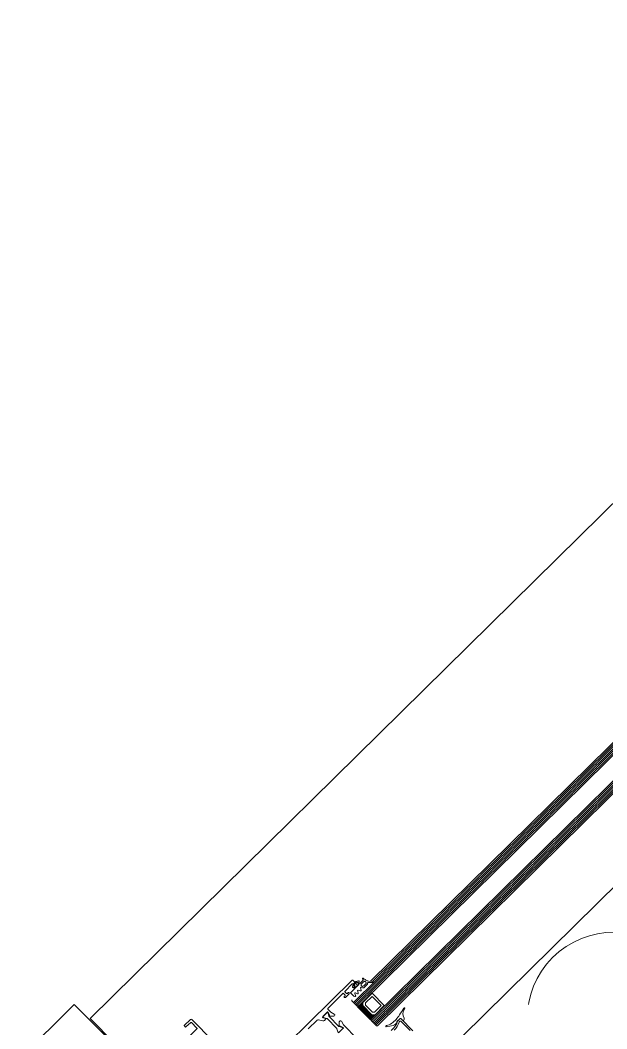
# Model space of a CAD drawing. Header units: centimetres. Extents: x 118932 to 154602, y -32682 to -23521.
# Drawn here: x 137694.6 to 137733.1, y -25565.3 to -25498.9 of the extents above; entities that cross this region are included whole.
import ezdxf

# ---------------------------------------------------------------- set-up
doc = ezdxf.new("R2010")
doc.units = ezdxf.units.CM
doc.header["$LTSCALE"] = 50
doc.header["$MEASUREMENT"] = 0
doc.linetypes.add('HIDDEN', pattern=[0.375, 0.25, -0.125])
for name, color, linetype, lineweight, true_color in [('GEN_02_TF_Mobilya', 7, 'Continuous', 5, 0x745e3d), ('GEN_02_TF_Pencere', 7, 'Continuous', 9, 0x6093ac), ('GEN_05_ML_Alçıpan_giydirme', 7, 'Continuous', 18, 0x7ebab5), ('GEN_05_ML_Mermer', 7, 'Continuous', 9, 0x9d8692), ('ÖRÜLECEK DUVARLAR', 7, 'Continuous', 30, 0xfaca30)]:
    doc.layers.add(name, color=color, linetype=linetype, lineweight=lineweight, true_color=true_color)

# ---------------------------------------------------------------- blocks, each defined once
blk = doc.blocks.new('P7_')
at = {"layer": 'GEN_02_TF_Pencere'}
for p, q in [((163302.62, -16172.343, 0), (163302.456, -16172.447, 0)), ((163302.6, -16172.598, 0), (163302.6, -16172.44, 0)), ((163302.87, -16172.342, 0), (163302.62, -16172.343, 0)), ((163302.63, -16172.413, 0), (163302.86, -16172.413, 0)), ((163303.033, -16172.446, 0), (163302.87, -16172.342, 0)), ((163302.89, -16172.439, 0), (163302.89, -16172.598, 0)), ((163301.785, -16173.069, 0), (163301.835, -16173.019, 0)), ((163301.785, -16173.569, 0), (163301.785, -16173.069, 0)), ((163302.095, -16172.652, 0), (163302.096, -16172.903, 0)), ((163302.106, -16172.942, 0), (163302.138, -16172.999, 0)), ((163302.52, -16172.625, 0), (163302.125, -16172.625, 0)), ((163302.214, -16172.996, 0), (163302.269, -16172.863, 0)), ((163302.325, -16172.863, 0), (163302.38, -16172.996, 0)), ((163302.456, -16172.999, 0), (163302.534, -16172.859, 0)), ((163302.48, -16172.51, 0), (163302.52, -16172.51, 0)), ((163302.52, -16172.51, 0), (163302.52, -16172.625, 0)), ((163302.589, -16172.862, 0), (163302.645, -16172.996, 0)), ((163302.86, -16172.625, 0), (163302.63, -16172.625, 0)), ((163302.72, -16172.999, 0), (163302.799, -16172.859, 0)), ((163302.853, -16172.862, 0), (163302.892, -16172.955, 0)), ((163302.881, -16172.617, 0), (163302.881, -16172.617, 0)), ((163302.892, -16172.955, 0), (163302.892, -16172.955, 0)), ((163302.935, -16172.827, 0), (163302.935, -16172.808, 0)), ((163302.935, -16172.827, 0), (163302.935, -16172.827, 0)), ((163302.97, -16172.624, 0), (163302.97, -16172.51, 0)), ((163302.97, -16172.51, 0), (163303.01, -16172.51, 0)), ((163303.27, -16172.624, 0), (163302.97, -16172.624, 0)), ((163302.986, -16173.013, 0), (163303.24, -16173.013, 0)), ((163303.035, -16172.72, 0), (163303.22, -16172.72, 0)), ((163303.221, -16172.915, 0), (163303.035, -16172.915, 0)), ((163303.3, -16172.537, 0), (163303.3, -16172.598, 0)), ((163303.32, -16172.808, 0), (163303.32, -16172.827, 0)), ((163303.399, -16172.967, 0), (163303.611, -16173.166, 0)), ((163303.663, -16173.127, 0), (163303.484, -16172.911, 0)), ((163303.574, -16173.019, 0), (163382.665, -16173.019, 0)), ((163301.785, -16173.219, 0), (163382.715, -16173.219, 0)), ((163301.785, -16173.319, 0), (163382.715, -16173.319, 0)), ((163301.785, -16173.419, 0), (163382.715, -16173.419, 0)), ((163301.785, -16173.519, 0), (163382.715, -16173.519, 0)), ((163301.835, -16173.619, 0), (163301.785, -16173.569, 0)), ((163302.16, -16173.619, 0), (163301.785, -16173.619, 0)), ((163301.785, -16173.619, 0), (163301.785, -16174.819, 0)), ((163301.785, -16174.819, 0), (163301.785, -16173.619, 0)), ((163301.825, -16174.819, 0), (163301.825, -16173.619, 0)), ((163301.865, -16174.819, 0), (163301.865, -16173.619, 0)), ((163301.905, -16174.819, 0), (163301.905, -16173.619, 0)), ((163301.945, -16174.819, 0), (163301.945, -16173.619, 0)), ((163301.985, -16174.819, 0), (163301.985, -16173.619, 0)), ((163302.01, -16173.769, 0), (163302.16, -16173.619, 0)), ((163302.01, -16174.669, 0), (163302.01, -16173.769, 0)), ((163302.025, -16173.754, 0), (163302.025, -16173.619, 0)), ((163302.065, -16173.714, 0), (163302.065, -16173.619, 0)), ((163302.085, -16173.799, 0), (163302.235, -16173.649, 0)), ((163302.105, -16173.674, 0), (163302.105, -16173.619, 0)), ((163302.145, -16173.634, 0), (163302.145, -16173.619, 0)), ((163302.16, -16173.619, 0), (163382.34, -16173.619, 0)), ((163302.235, -16173.649, 0), (163303.085, -16173.649, 0)), ((163303.085, -16173.649, 0), (163303.085, -16174.789, 0)), ((163303.656, -16173.119, 0), (163382.715, -16173.119, 0)), ((163302.085, -16174.639, 0), (163302.085, -16173.799, 0)), ((163302.235, -16173.899, 0), (163302.335, -16173.799, 0)), ((163302.235, -16174.539, 0), (163302.235, -16173.899, 0)), ((163302.335, -16173.799, 0), (163302.935, -16173.799, 0)), ((163302.935, -16173.799, 0), (163302.935, -16174.639, 0)), ((163301.785, -16174.869, 0), (163301.835, -16174.819, 0)), ((163301.785, -16174.819, 0), (163302.16, -16174.819, 0)), ((163301.785, -16174.819, 0), (163301.785, -16174.819, 0)), ((163301.785, -16175.369, 0), (163301.785, -16174.869, 0)), ((163301.785, -16174.919, 0), (163382.715, -16174.919, 0)), ((163301.785, -16175.019, 0), (163382.715, -16175.019, 0)), ((163302.16, -16174.819, 0), (163302.01, -16174.669, 0)), ((163302.025, -16174.819, 0), (163302.025, -16174.684, 0)), ((163302.065, -16174.819, 0), (163302.065, -16174.724, 0)), ((163302.235, -16174.789, 0), (163302.085, -16174.639, 0)), ((163302.105, -16174.819, 0), (163302.105, -16174.764, 0)), ((163302.145, -16174.819, 0), (163302.145, -16174.804, 0)), ((163302.16, -16174.819, 0), (163382.34, -16174.819, 0)), ((163302.335, -16174.639, 0), (163302.235, -16174.539, 0)), ((163303.085, -16174.789, 0), (163302.235, -16174.789, 0)), ((163302.935, -16174.639, 0), (163302.335, -16174.639, 0)), ((163301.785, -16175.119, 0), (163382.715, -16175.119, 0)), ((163301.785, -16175.219, 0), (163382.715, -16175.219, 0)), ((163301.785, -16175.319, 0), (163382.715, -16175.319, 0)), ((163301.835, -16175.419, 0), (163301.785, -16175.369, 0)), ((163301.835, -16175.419, 0), (163382.665, -16175.419, 0)), ((163302.237, -16175.819, 0), (163302.25, -16175.821, 0)), ((163302.925, -16176.136, 0), (163302.905, -16176.145, 0)), ((163303.235, -16176.125, 0), (163302.974, -16176.125, 0)), ((163303.265, -16176.335, 0), (163303.265, -16176.15, 0)), ((163303.333, -16176.36, 0), (163303.295, -16176.36, 0)), ((163303.295, -16176.36, 0), (163303.295, -16176.36, 0))]:
    blk.add_line(p, q, dxfattribs=at)
at = {"layer": 'GEN_02_TF_Pencere', "extrusion": (0, 0, -1), "elevation": 0}
for points in [[(-163293.436, -16168.529), (-163293.436, -16166.583, -0.414214), (-163293.336, -16166.483), (-163292.815, -16166.483, -0.414214), (-163292.785, -16166.513), (-163292.785, -16166.603, -0.400696), (-163292.814, -16166.633), (-163293.248, -16166.653, 0.400696), (-163293.276, -16166.683), (-163293.276, -16167.193, 0.414214), (-163293.246, -16167.223), (-163291.315, -16167.223, 0.414214)], [(-163292.815, -16172.117), (-163302.755, -16172.117, 0.414214), (-163302.785, -16172.147), (-163302.785, -16172.587, 0.414214), (-163302.755, -16172.617), (-163302.555, -16172.617, 0.414214), (-163302.485, -16172.547, 0.414214), (-163302.515, -16172.517), (-163302.595, -16172.517, -0.414214), (-163302.645, -16172.467), (-163302.645, -16172.347, -0.414214), (-163302.595, -16172.297), (-163301.925, -16172.297, -0.414214), (-163301.875, -16172.347), (-163301.875, -16172.467, -0.414214), (-163301.925, -16172.517), (-163302.005, -16172.517, 0.414214), (-163302.035, -16172.547, 0.414214), (-163301.965, -16172.617), (-163301.655, -16172.617, 0.414214), (-163301.605, -16172.567), (-163301.605, -16172.547, 0.414214), (-163301.635, -16172.517), (-163301.705, -16172.517, -0.414214), (-163301.735, -16172.487), (-163301.735, -16172.317), (-163300.315, -16172.317, -0.414214), (-163300.285, -16172.347), (-163300.285, -16172.618), (-163300.355, -16172.878, 0.700075), (-163300.247, -16172.954), (-163300.229, -16172.941), (-163300.058, -16172.768, 0.617785), (-163300.074, -16172.708, -0.283333), (-163300.097, -16172.686), (-163300.148, -16172.502), (-163300.148, -16172.484, -0.673162), (-163300.096, -16172.463, 0.202354), (-163300.075, -16172.472), (-163299.688, -16172.472, -0.415901), (-163299.658, -16172.502), (-163299.658, -16172.524, -0.137872), (-163299.662, -16172.539), (-163299.755, -16172.692, 0.585714), (-163299.738, -16172.722), (-163299.596, -16172.722, 0.30109), (-163299.51, -16172.674), (-163299.352, -16172.414, -0.261413), (-163299.266, -16172.367), (-163298.442, -16172.367)], [(-163299.686, -16173.951), (-163300.073, -16173.95, 0.202488), (-163300.095, -16173.959, -0.673161), (-163300.146, -16173.939), (-163300.146, -16173.92), (-163300.095, -16173.736, -0.283637), (-163300.072, -16173.714, 0.617948), (-163300.056, -16173.654), (-163300.227, -16173.481), (-163300.245, -16173.469, 0.700085), (-163300.353, -16173.544), (-163300.283, -16173.805), (-163300.284, -16175.091, -0.414214)], [(-163303.145, -16177.155), (-163303.145, -16176.295, -0.414213), (-163303.095, -16176.245), (-163303.044, -16176.245, -0.127549), (-163303.01, -16176.254, 0.13898), (-163302.415, -16176.394)], [(-163302.266, -16176.274), (-163302.513, -16176.274, -0.114883), (-163302.949, -16176.15, 0.126996), (-163303.046, -16176.125), (-163303.235, -16176.125, 0.414213), (-163303.265, -16176.155), (-163303.265, -16177.295, 0.414213)]]:
    blk.add_lwpolyline(points, format="xyb", dxfattribs=at)
blk.add_lwpolyline([(-163299.817, -16173.634), (-163299.817, -16172.787, -0.131653), (-163299.801, -16172.727), (-163299.697, -16172.547), (-163299.697, -16172.511, 0.414213), (-163299.737, -16172.471), (-163300.077, -16172.471, 0.414214), (-163300.117, -16172.511), (-163300.117, -16172.547), (-163300.013, -16172.727, -0.131652), (-163299.997, -16172.787), (-163299.997, -16173.634, -0.131652), (-163300.013, -16173.694), (-163300.117, -16173.874), (-163300.117, -16173.911, 0.414214), (-163300.077, -16173.951), (-163299.737, -16173.951, 0.414213), (-163299.697, -16173.911), (-163299.697, -16173.874), (-163299.801, -16173.694, -0.131652), (-163299.817, -16173.634)], format="xyb", close=True, dxfattribs=at)
at = {"layer": 'GEN_02_TF_Pencere', "extrusion": (0, 0, -1)}
for centre, major_axis, start_param, end_param in [((163302.63, -16172.44, 0), (-0.03, 0), -0.001157, 1.56964), ((163302.86, -16172.439, 0), (0.03, 0), 4.711233, 6.282031), ((163302.125, -16172.652, 0), (0.03, 0), 3.140437, 4.711235), ((163302.196, -16172.903, 0), (0.1, 0), 2.680578, 3.140437), ((163302.175, -16172.983, 0), (-0.0413, 0), 3.504733, 5.82217), ((163302.297, -16172.872, 0), (0.03, 0), 3.490789, 5.931679), ((163302.419, -16172.983, 0), (0.0413, 0), 0.458704, 2.776141), ((163302.48, -16172.475, 0), (-0.04, 0), 4.711234, 7.229163), ((163302.561, -16172.872, 0), (-0.03, 0), 0.487351, 2.788352), ((163302.63, -16172.598, 0), (-0.03, 0), 4.711232, 6.282029), ((163302.683, -16172.983, 0), (0.0413, 0), 0.458705, 2.776142), ((163302.825, -16172.871, 0), (0.03, 0), 3.628945, 5.929947), ((163302.86, -16172.598, 0), (-0.03, 0), 3.925836, 4.711232), ((163302.86, -16172.598, 0), (-0.03, 0), 3.140439, 3.925836), ((163302.986, -16172.925, 0), (0.1, 0), 2.178997, 2.788351), ((163302.986, -16172.925, 0), (-0.1, 0), 4.711235, 5.320589), ((163303.035, -16172.808, 0), (0.1, 0), 3.140436, 4.711234), ((163303.035, -16172.827, 0), (0.1, 0), 1.569641, 3.140438), ((163303.01, -16172.475, 0), (0.04, 0), -0.948289, 1.56964), ((163303.22, -16172.808, 0), (0.1, 0), 4.711232, 6.28203), ((163303.22, -16172.827, 0), (-0.1, 0), 3.140436, 4.711234), ((163303.24, -16172.925, 0), (-0.1, 0), 3.745027, 4.711234), ((163303.27, -16172.598, 0), (0.03, 0), -0.001157, 1.56964), ((163303.33, -16172.537, 0), (0.03, 0), 3.140437, 6.105223), ((163303.364, -16173, 0), (0.0509, 0), 3.745027, 5.454025), ((163307.655, -16172.007, 0), (4.337, 0), 2.949895, 3.003759), ((163303.889, -16172.652, 0), (0.5, 0), 2.512106, 2.949893), ((163303.634, -16173.144, 0), (0.0344, 0), -0.614619, 2.340265)]:
    blk.add_ellipse(centre, major_axis=major_axis, ratio=0.881548, start_param=start_param, end_param=end_param, dxfattribs=at)
at = {"layer": 'GEN_02_TF_Pencere'}
for centre, major_axis, start_param, end_param in [((163302.237, -16175.861, 0), (-0.05, 0), -1.570583, 0.325144), ((163304.532, -16173.643, 0), (3.543, 0), 3.990064, 4.134382), ((163302.24, -16175.852, 0), (0.0382, 0), 0.629084, 1.300082), ((163302.786, -16175.234, 0), (-0.88, 0), 0.944914, 1.386057), ((163302.761, -16175.938, 0), (-0.286, 0), 0.956763, 2.099792), ((163302.92, -16174.684, 0), (-1.549, 0), 1.378609, 1.866448), ((163302.974, -16176.209, 0), (0.1, 0), 1.57081, 2.088079), ((163303.235, -16176.15, 0), (0.03, 0), 0.000001, 1.570795), ((163303.295, -16176.335, 0), (0.03, 0), 3.141594, 4.712388), ((163303.333, -16176.276, 0), (-0.1, 0), 1.570967, 2.940044), ((163305.714, -16183.096, 0), (8.856, 0), 1.777943, 1.838474), ((163304.06, -16176.392, 0), (0.64, 0), 1.805526, 2.955356), ((163303.901, -16175.846, 0), (-0.03, 0), 3.142037, 4.994419), ((163303.901, -16175.846, 0), (0.03, 0), -1.226961, -0.000036)]:
    blk.add_ellipse(centre, major_axis=major_axis, ratio=0.839387, start_param=start_param, end_param=end_param, dxfattribs=at)
at = {"layer": 'GEN_05_ML_Mermer', "elevation": 0}
blk.add_lwpolyline([(163483.715, -16179.824), (163288.715, -16179.824), (163288.715, -16161.825), (163483.715, -16161.825)], close=True, dxfattribs=at)
blk = doc.blocks.new('DOGRAMA LEVEL 0 E BLOK')
at = {"layer": 'GEN_05_ML_Alçıpan_giydirme', "color": 1, "rotation": 44.89300344918647}
blk.add_blockref('P7_', (-127478.778, -103170.841, 0), dxfattribs=at)
blk = doc.blocks.new('ÖRÜLECEK DUVAR LEVEL 0 E BLOK')
at = {"layer": 'ÖRÜLECEK DUVARLAR', "elevation": 0}
blk.add_lwpolyline([(-572.988, 224.202), (-569.447, 227.732), (-556.743, 214.981), (-560.284, 211.451)], close=True, dxfattribs=at)
blk = doc.blocks.new('PPBamako_SuiteC_TefrisPlan')
at = {"layer": 'GEN_02_TF_Mobilya', "linetype": 'HIDDEN'}
blk.add_lwpolyline([(-594.29, -371.006, 1), (-602.398, -379.062, -1), (-605.1, -381.748, 1), (-613.208, -389.804, -1), (-615.911, -392.49, 1.001962), (-624.024, -400.541, -1.001962), (-626.721, -403.232, 1), (-634.829, -411.288, -1), (-637.532, -413.974, 1), (-645.64, -422.03, -1), (-648.342, -424.716, 0.9832), (-656.486, -432.749, -1.038091), (-659.081, -435.535, 1), (-667.179, -443.602, -1), (-669.878, -446.291, 1), (-677.975, -454.358, -1), (-680.674, -457.047, 1), (-688.771, -465.114, -1)], format="xyb", dxfattribs=at)

msp = doc.modelspace()

# ---------------------------------------------------------------- block references
at = {"rotation": 359.6887739338809}
msp.add_blockref('DOGRAMA LEVEL 0 E BLOK', (138089.785, -26193.192), dxfattribs=at)
msp.add_blockref('ÖRÜLECEK DUVAR LEVEL 0 E BLOK', (138267.545, -25791.43))

# ---------------------------------------------------------------- next in the draw order: block references
at = {"color": 1}
msp.add_blockref('PPBamako_SuiteC_TefrisPlan', (138407.536, -25114.331, 0), dxfattribs=at)

doc.saveas('drawing.dxf')
